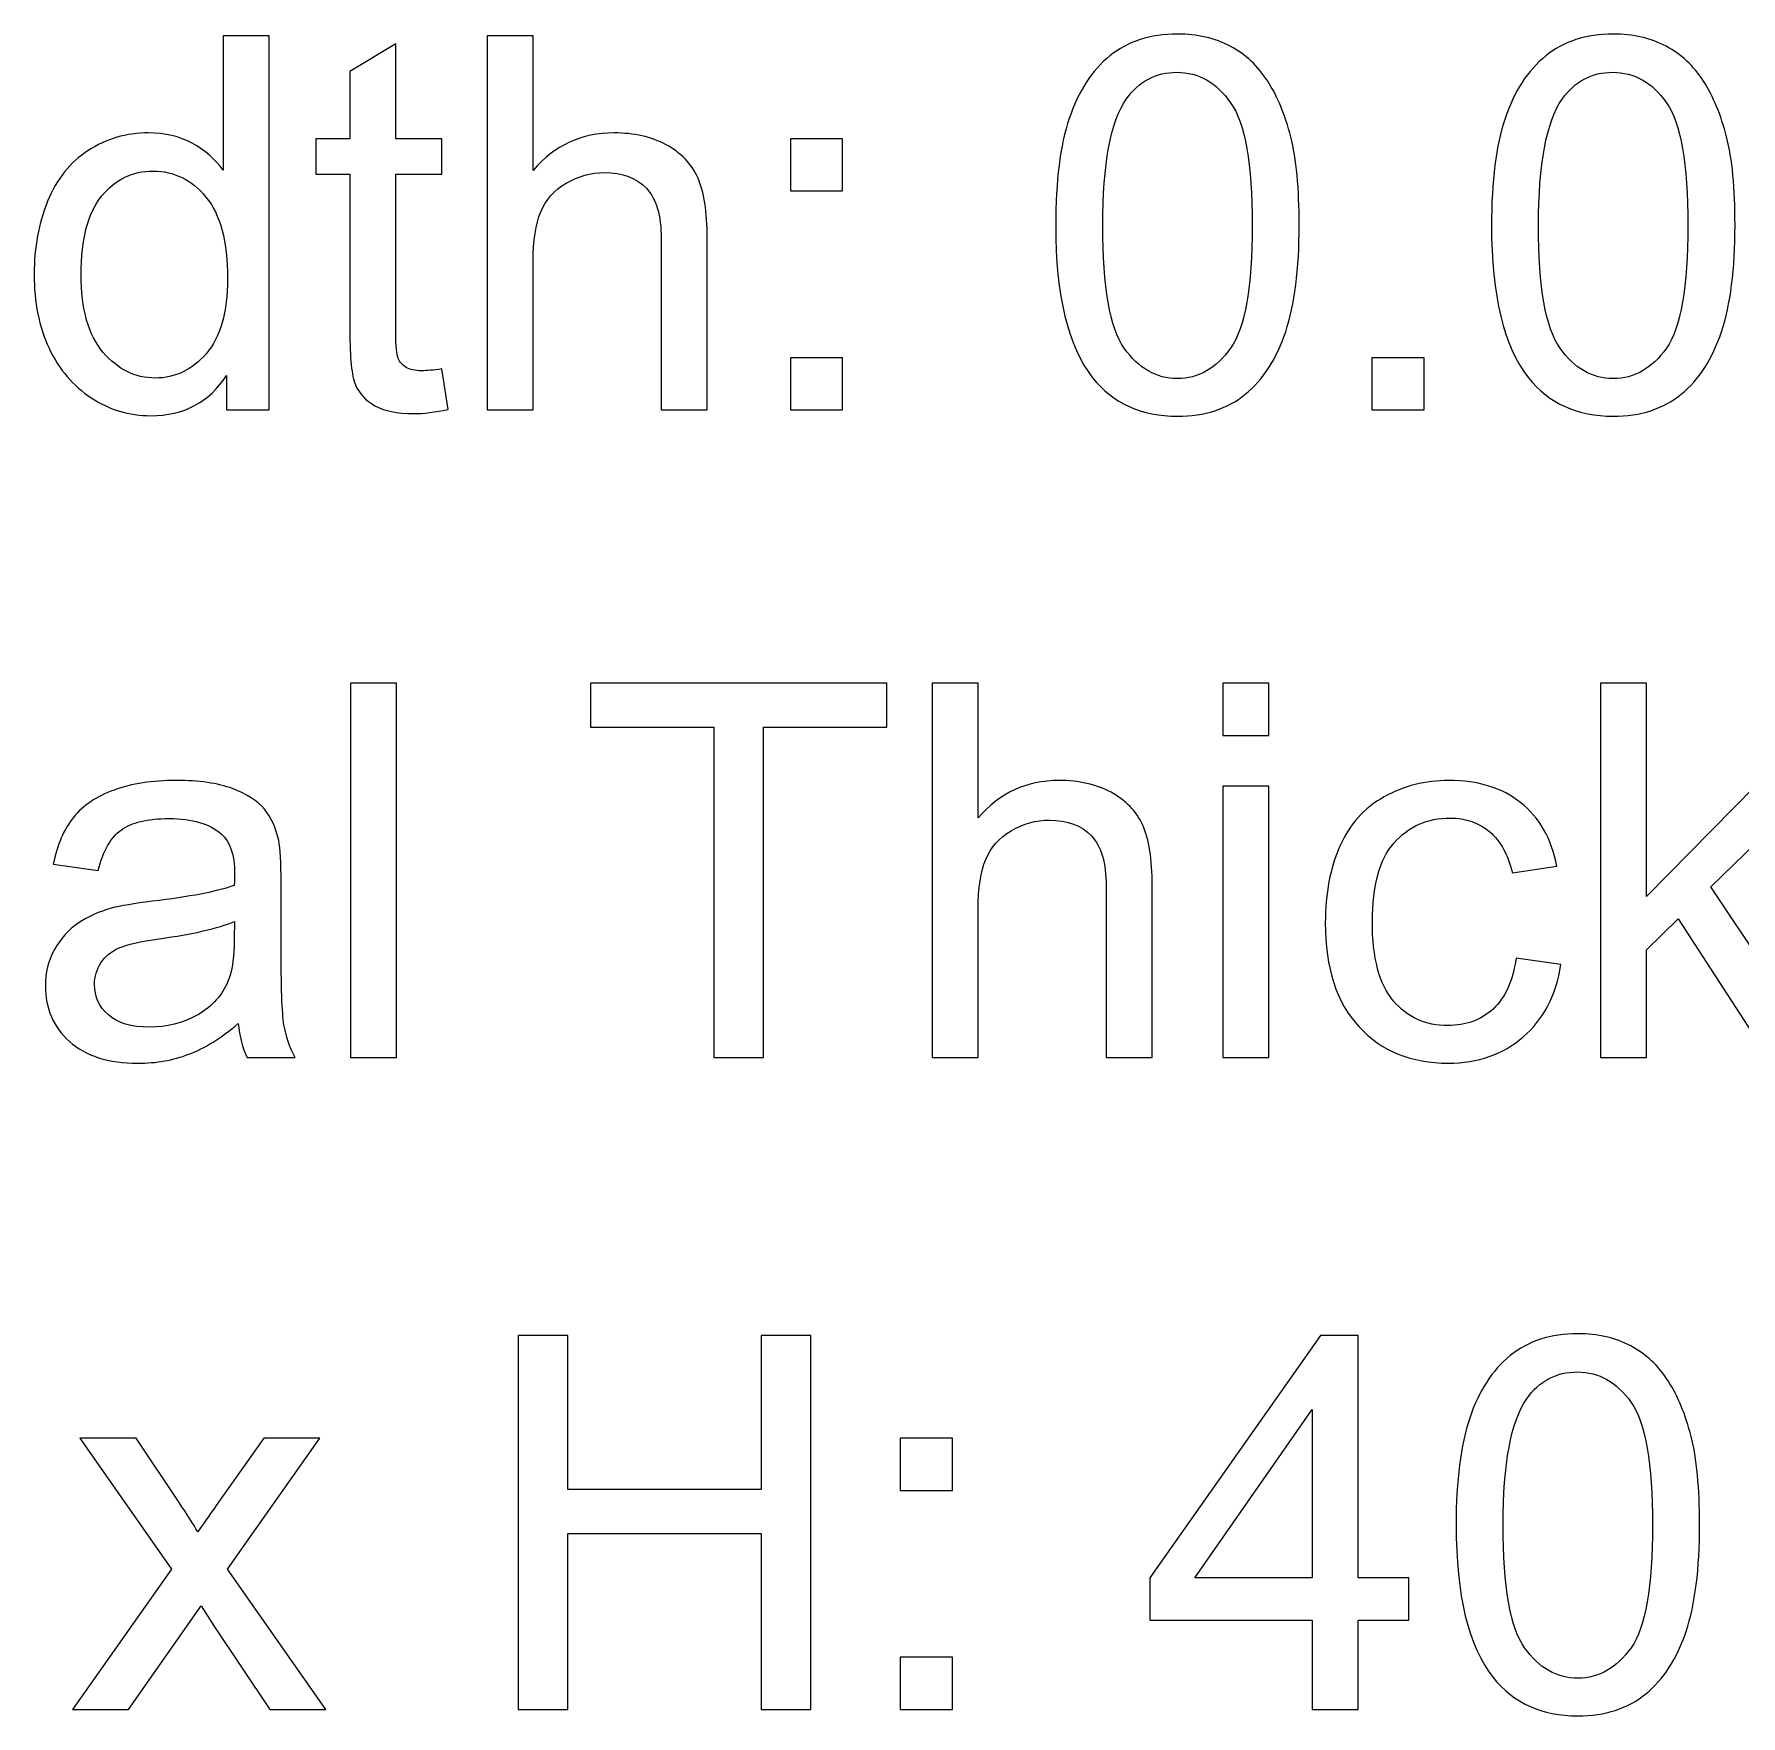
# Model space of a CAD drawing. Header units: millimetres. Extents: x -284 to 247, y -404 to 405.
# Drawn here: x -266.05 to -252.23, y -388.21 to -374.59 of the extents above; entities that cross this region are included whole.
import ezdxf

# ---------------------------------------------------------------- set-up
doc = ezdxf.new("R2010")
doc.units = ezdxf.units.MM
doc.header["$MEASUREMENT"] = 0
doc.layers.add('Layer 1', color=7, linetype='Continuous')

msp = doc.modelspace()

# ---------------------------------------------------------------- linework, layer by layer
at = {"layer": 'Layer 1'}
for points, knots in [([(-264.4934, -377.6338), (-264.4934, -377.6338), (-264.4934, -377.3551), (-264.4934, -377.3551), (-264.4934, -377.3551), (-264.6324, -377.5717), (-264.837, -377.6804), (-265.1073, -377.6804), (-265.1073, -377.6804), (-265.2823, -377.6804), (-265.4431, -377.6324), (-265.5892, -377.5357), (-265.5892, -377.5357), (-265.7359, -377.4398), (-265.8495, -377.305), (-265.9307, -377.1329), (-265.9307, -377.1329), (-266.0111, -376.96), (-266.0513, -376.7617), (-266.0513, -376.5374), (-266.0513, -376.5374), (-266.0513, -376.3187), (-266.0146, -376.1204), (-265.9419, -375.9419), (-265.9419, -375.9419), (-265.8686, -375.7641), (-265.7592, -375.6272), (-265.6132, -375.5327), (-265.6132, -375.5327), (-265.4678, -375.4374), (-265.3041, -375.3902), (-265.1242, -375.3902), (-265.1242, -375.3902), (-264.9916, -375.3902), (-264.8737, -375.4184), (-264.7707, -375.4741), (-264.7707, -375.4741), (-264.6677, -375.5298), (-264.5838, -375.6032), (-264.5188, -375.6928), (-264.5188, -375.6928), (-264.5188, -375.6928), (-264.5188, -374.6028), (-264.5188, -374.6028), (-264.5188, -374.6028), (-264.5188, -374.6028), (-264.1463, -374.6028), (-264.1463, -374.6028), (-264.1463, -374.6028), (-264.1463, -374.6028), (-264.1463, -377.6338), (-264.1463, -377.6338), (-264.1463, -377.6338), (-264.1463, -377.6338), (-264.4934, -377.6338), (-264.4934, -377.6338)], [0, 0, 0, 0, 0.0666667, 0.0666667, 0.0666667, 0.0666667, 0.1333333, 0.1333333, 0.1333333, 0.1333333, 0.2, 0.2, 0.2, 0.2, 0.2666667, 0.2666667, 0.2666667, 0.2666667, 0.3333333, 0.3333333, 0.3333333, 0.3333333, 0.4, 0.4, 0.4, 0.4, 0.4666667, 0.4666667, 0.4666667, 0.4666667, 0.5333333, 0.5333333, 0.5333333, 0.5333333, 0.6, 0.6, 0.6, 0.6, 0.6666667, 0.6666667, 0.6666667, 0.6666667, 0.7333333, 0.7333333, 0.7333333, 0.7333333, 0.8, 0.8, 0.8, 0.8, 0.8666667, 0.8666667, 0.8666667, 0.8666667, 1, 1, 1, 1]), ([(-262.7486, -377.3015), (-262.7486, -377.3015), (-262.6978, -377.6303), (-262.6978, -377.6303), (-262.6978, -377.6303), (-262.8023, -377.6521), (-262.8961, -377.6634), (-262.9779, -377.6634), (-262.9779, -377.6634), (-263.1127, -377.6634), (-263.2171, -377.6423), (-263.2919, -377.5992), (-263.2919, -377.5992), (-263.366, -377.5562), (-263.4182, -377.5005), (-263.4485, -377.4306), (-263.4485, -377.4306), (-263.4789, -377.3608), (-263.4937, -377.214), (-263.4937, -376.9903), (-263.4937, -376.9903), (-263.4937, -376.9903), (-263.4937, -375.7246), (-263.4937, -375.7246), (-263.4937, -375.7246), (-263.4937, -375.7246), (-263.7689, -375.7246), (-263.7689, -375.7246), (-263.7689, -375.7246), (-263.7689, -375.7246), (-263.7689, -375.4367), (-263.7689, -375.4367), (-263.7689, -375.4367), (-263.7689, -375.4367), (-263.4937, -375.4367), (-263.4937, -375.4367), (-263.4937, -375.4367), (-263.4937, -375.4367), (-263.4937, -374.8934), (-263.4937, -374.8934), (-263.4937, -374.8934), (-263.4937, -374.8934), (-263.1212, -374.6698), (-263.1212, -374.6698), (-263.1212, -374.6698), (-263.1212, -374.6698), (-263.1212, -375.4367), (-263.1212, -375.4367), (-263.1212, -375.4367), (-263.1212, -375.4367), (-262.7486, -375.4367), (-262.7486, -375.4367), (-262.7486, -375.4367), (-262.7486, -375.4367), (-262.7486, -375.7246), (-262.7486, -375.7246), (-262.7486, -375.7246), (-262.7486, -375.7246), (-263.1212, -375.7246), (-263.1212, -375.7246), (-263.1212, -375.7246), (-263.1212, -375.7246), (-263.1212, -377.0115), (-263.1212, -377.0115), (-263.1212, -377.0115), (-263.1212, -377.118), (-263.1148, -377.1865), (-263.1014, -377.2168), (-263.1014, -377.2168), (-263.0887, -377.2472), (-263.0676, -377.2711), (-263.0379, -377.2895), (-263.0379, -377.2895), (-263.0083, -377.3071), (-262.966, -377.3163), (-262.9109, -377.3163), (-262.9109, -377.3163), (-262.87, -377.3163), (-262.8157, -377.3114), (-262.7486, -377.3015)], [0, 0, 0, 0, 0.047619, 0.047619, 0.047619, 0.047619, 0.0952381, 0.0952381, 0.0952381, 0.0952381, 0.1428571, 0.1428571, 0.1428571, 0.1428571, 0.1904762, 0.1904762, 0.1904762, 0.1904762, 0.2380952, 0.2380952, 0.2380952, 0.2380952, 0.2857143, 0.2857143, 0.2857143, 0.2857143, 0.3333333, 0.3333333, 0.3333333, 0.3333333, 0.3809524, 0.3809524, 0.3809524, 0.3809524, 0.4285714, 0.4285714, 0.4285714, 0.4285714, 0.4761905, 0.4761905, 0.4761905, 0.4761905, 0.5238095, 0.5238095, 0.5238095, 0.5238095, 0.5714286, 0.5714286, 0.5714286, 0.5714286, 0.6190476, 0.6190476, 0.6190476, 0.6190476, 0.6666667, 0.6666667, 0.6666667, 0.6666667, 0.7142857, 0.7142857, 0.7142857, 0.7142857, 0.7619048, 0.7619048, 0.7619048, 0.7619048, 0.8095238, 0.8095238, 0.8095238, 0.8095238, 0.8571429, 0.8571429, 0.8571429, 0.8571429, 0.9047619, 0.9047619, 0.9047619, 0.9047619, 1, 1, 1, 1]), ([(-262.381, -377.6338), (-262.381, -377.6338), (-262.381, -374.6028), (-262.381, -374.6028), (-262.381, -374.6028), (-262.381, -374.6028), (-262.0085, -374.6028), (-262.0085, -374.6028), (-262.0085, -374.6028), (-262.0085, -374.6028), (-262.0085, -375.6935), (-262.0085, -375.6935), (-262.0085, -375.6935), (-261.8356, -375.491), (-261.6176, -375.3902), (-261.3537, -375.3902), (-261.3537, -375.3902), (-261.1922, -375.3902), (-261.0517, -375.4219), (-260.9318, -375.4861), (-260.9318, -375.4861), (-260.8126, -375.5503), (-260.7272, -375.6385), (-260.6757, -375.7514), (-260.6757, -375.7514), (-260.6242, -375.8643), (-260.5988, -376.0287), (-260.5988, -376.2432), (-260.5988, -376.2432), (-260.5988, -376.2432), (-260.5988, -377.6338), (-260.5988, -377.6338), (-260.5988, -377.6338), (-260.5988, -377.6338), (-260.9713, -377.6338), (-260.9713, -377.6338), (-260.9713, -377.6338), (-260.9713, -377.6338), (-260.9713, -376.2446), (-260.9713, -376.2446), (-260.9713, -376.2446), (-260.9713, -376.059), (-261.0115, -375.9235), (-261.0913, -375.8389), (-261.0913, -375.8389), (-261.1717, -375.7542), (-261.2846, -375.7119), (-261.4313, -375.7119), (-261.4313, -375.7119), (-261.5407, -375.7119), (-261.6437, -375.7401), (-261.7404, -375.7973), (-261.7404, -375.7973), (-261.837, -375.8544), (-261.9055, -375.932), (-261.9471, -376.0301), (-261.9471, -376.0301), (-261.988, -376.1275), (-262.0085, -376.2622), (-262.0085, -376.4344), (-262.0085, -376.4344), (-262.0085, -376.4344), (-262.0085, -377.6338), (-262.0085, -377.6338), (-262.0085, -377.6338), (-262.0085, -377.6338), (-262.381, -377.6338), (-262.381, -377.6338)], [0, 0, 0, 0, 0.0555556, 0.0555556, 0.0555556, 0.0555556, 0.1111111, 0.1111111, 0.1111111, 0.1111111, 0.1666667, 0.1666667, 0.1666667, 0.1666667, 0.2222222, 0.2222222, 0.2222222, 0.2222222, 0.2777778, 0.2777778, 0.2777778, 0.2777778, 0.3333333, 0.3333333, 0.3333333, 0.3333333, 0.3888889, 0.3888889, 0.3888889, 0.3888889, 0.4444444, 0.4444444, 0.4444444, 0.4444444, 0.5, 0.5, 0.5, 0.5, 0.5555556, 0.5555556, 0.5555556, 0.5555556, 0.6111111, 0.6111111, 0.6111111, 0.6111111, 0.6666667, 0.6666667, 0.6666667, 0.6666667, 0.7222222, 0.7222222, 0.7222222, 0.7222222, 0.7777778, 0.7777778, 0.7777778, 0.7777778, 0.8333333, 0.8333333, 0.8333333, 0.8333333, 0.8888889, 0.8888889, 0.8888889, 0.8888889, 1, 1, 1, 1]), ([(-257.7758, -376.138), (-257.7758, -375.7803), (-257.7391, -375.491), (-257.6657, -375.2723), (-257.6657, -375.2723), (-257.5917, -375.0529), (-257.4823, -374.8843), (-257.3369, -374.7664), (-257.3369, -374.7664), (-257.1923, -374.6486), (-257.0096, -374.5901), (-256.7894, -374.5901), (-256.7894, -374.5901), (-256.6272, -374.5901), (-256.4846, -374.6225), (-256.3612, -374.6881), (-256.3612, -374.6881), (-256.2384, -374.7537), (-256.1368, -374.8483), (-256.0578, -374.9718), (-256.0578, -374.9718), (-255.9788, -375.0945), (-255.9167, -375.2448), (-255.8715, -375.4219), (-255.8715, -375.4219), (-255.8257, -375.599), (-255.8031, -375.8382), (-255.8031, -376.138), (-255.8031, -376.138), (-255.8031, -376.4936), (-255.8398, -376.7815), (-255.9124, -377.0002), (-255.9124, -377.0002), (-255.9851, -377.2196), (-256.0945, -377.3883), (-256.2398, -377.5068), (-256.2398, -377.5068), (-256.3845, -377.6253), (-256.5679, -377.6846), (-256.7894, -377.6846), (-256.7894, -377.6846), (-257.0808, -377.6846), (-257.3101, -377.5809), (-257.4766, -377.3727), (-257.4766, -377.3727), (-257.6763, -377.1187), (-257.7758, -376.7074), (-257.7758, -376.138)], [0, 0, 0, 0, 0.0769231, 0.0769231, 0.0769231, 0.0769231, 0.1538462, 0.1538462, 0.1538462, 0.1538462, 0.2307692, 0.2307692, 0.2307692, 0.2307692, 0.3076923, 0.3076923, 0.3076923, 0.3076923, 0.3846154, 0.3846154, 0.3846154, 0.3846154, 0.4615385, 0.4615385, 0.4615385, 0.4615385, 0.5384615, 0.5384615, 0.5384615, 0.5384615, 0.6153846, 0.6153846, 0.6153846, 0.6153846, 0.6923077, 0.6923077, 0.6923077, 0.6923077, 0.7692308, 0.7692308, 0.7692308, 0.7692308, 0.8461538, 0.8461538, 0.8461538, 0.8461538, 1, 1, 1, 1]), ([(-254.2452, -376.138), (-254.2452, -375.7803), (-254.2085, -375.491), (-254.1351, -375.2723), (-254.1351, -375.2723), (-254.0611, -375.0529), (-253.9517, -374.8843), (-253.8063, -374.7664), (-253.8063, -374.7664), (-253.6617, -374.6486), (-253.479, -374.5901), (-253.2588, -374.5901), (-253.2588, -374.5901), (-253.0966, -374.5901), (-252.954, -374.6225), (-252.8306, -374.6881), (-252.8306, -374.6881), (-252.7078, -374.7537), (-252.6062, -374.8483), (-252.5272, -374.9718), (-252.5272, -374.9718), (-252.4482, -375.0945), (-252.3861, -375.2448), (-252.3409, -375.4219), (-252.3409, -375.4219), (-252.2951, -375.599), (-252.2725, -375.8382), (-252.2725, -376.138), (-252.2725, -376.138), (-252.2725, -376.4936), (-252.3092, -376.7815), (-252.3818, -377.0002), (-252.3818, -377.0002), (-252.4545, -377.2196), (-252.5639, -377.3883), (-252.7092, -377.5068), (-252.7092, -377.5068), (-252.8539, -377.6253), (-253.0373, -377.6846), (-253.2588, -377.6846), (-253.2588, -377.6846), (-253.5502, -377.6846), (-253.7795, -377.5809), (-253.946, -377.3727), (-253.946, -377.3727), (-254.1457, -377.1187), (-254.2452, -376.7074), (-254.2452, -376.138)], [0, 0, 0, 0, 0.0769231, 0.0769231, 0.0769231, 0.0769231, 0.1538462, 0.1538462, 0.1538462, 0.1538462, 0.2307692, 0.2307692, 0.2307692, 0.2307692, 0.3076923, 0.3076923, 0.3076923, 0.3076923, 0.3846154, 0.3846154, 0.3846154, 0.3846154, 0.4615385, 0.4615385, 0.4615385, 0.4615385, 0.5384615, 0.5384615, 0.5384615, 0.5384615, 0.6153846, 0.6153846, 0.6153846, 0.6153846, 0.6923077, 0.6923077, 0.6923077, 0.6923077, 0.7692308, 0.7692308, 0.7692308, 0.7692308, 0.8461538, 0.8461538, 0.8461538, 0.8461538, 1, 1, 1, 1]), ([(-257.3948, -376.1394), (-257.3948, -376.6383), (-257.3369, -376.9699), (-257.2205, -377.1336), (-257.2205, -377.1336), (-257.1041, -377.298), (-256.9602, -377.3798), (-256.7894, -377.3798), (-256.7894, -377.3798), (-256.6187, -377.3798), (-256.4748, -377.2973), (-256.3584, -377.1329), (-256.3584, -377.1329), (-256.2419, -376.9678), (-256.1841, -376.6369), (-256.1841, -376.1394), (-256.1841, -376.1394), (-256.1841, -375.6406), (-256.2419, -375.309), (-256.3584, -375.1453), (-256.3584, -375.1453), (-256.4741, -374.9809), (-256.6194, -374.8991), (-256.7937, -374.8991), (-256.7937, -374.8991), (-256.9644, -374.8991), (-257.1013, -374.9718), (-257.2036, -375.1164), (-257.2036, -375.1164), (-257.3313, -375.3005), (-257.3948, -375.642), (-257.3948, -376.1394)], [0, 0, 0, 0, 0.1111111, 0.1111111, 0.1111111, 0.1111111, 0.2222222, 0.2222222, 0.2222222, 0.2222222, 0.3333333, 0.3333333, 0.3333333, 0.3333333, 0.4444444, 0.4444444, 0.4444444, 0.4444444, 0.5555556, 0.5555556, 0.5555556, 0.5555556, 0.6666667, 0.6666667, 0.6666667, 0.6666667, 0.7777778, 0.7777778, 0.7777778, 0.7777778, 1, 1, 1, 1]), ([(-253.8642, -376.1394), (-253.8642, -376.6383), (-253.8063, -376.9699), (-253.6899, -377.1336), (-253.6899, -377.1336), (-253.5735, -377.298), (-253.4296, -377.3798), (-253.2588, -377.3798), (-253.2588, -377.3798), (-253.0881, -377.3798), (-252.9442, -377.2973), (-252.8278, -377.1329), (-252.8278, -377.1329), (-252.7113, -376.9678), (-252.6535, -376.6369), (-252.6535, -376.1394), (-252.6535, -376.1394), (-252.6535, -375.6406), (-252.7113, -375.309), (-252.8278, -375.1453), (-252.8278, -375.1453), (-252.9435, -374.9809), (-253.0888, -374.8991), (-253.2631, -374.8991), (-253.2631, -374.8991), (-253.4338, -374.8991), (-253.5707, -374.9718), (-253.673, -375.1164), (-253.673, -375.1164), (-253.8007, -375.3005), (-253.8642, -375.642), (-253.8642, -376.1394)], [0, 0, 0, 0, 0.1111111, 0.1111111, 0.1111111, 0.1111111, 0.2222222, 0.2222222, 0.2222222, 0.2222222, 0.3333333, 0.3333333, 0.3333333, 0.3333333, 0.4444444, 0.4444444, 0.4444444, 0.4444444, 0.5555556, 0.5555556, 0.5555556, 0.5555556, 0.6666667, 0.6666667, 0.6666667, 0.6666667, 0.7777778, 0.7777778, 0.7777778, 0.7777778, 1, 1, 1, 1]), ([(-259.925, -375.86), (-259.925, -375.86), (-259.925, -375.4367), (-259.925, -375.4367), (-259.925, -375.4367), (-259.925, -375.4367), (-259.5017, -375.4367), (-259.5017, -375.4367), (-259.5017, -375.4367), (-259.5017, -375.4367), (-259.5017, -375.86), (-259.5017, -375.86), (-259.5017, -375.86), (-259.5017, -375.86), (-259.925, -375.86), (-259.925, -375.86)], [0, 0, 0, 0, 0.2, 0.2, 0.2, 0.2, 0.4, 0.4, 0.4, 0.4, 0.6, 0.6, 0.6, 0.6, 1, 1, 1, 1]), ([(-265.6703, -376.5381), (-265.6703, -376.8189), (-265.611, -377.0284), (-265.4918, -377.1674), (-265.4918, -377.1674), (-265.3733, -377.3064), (-265.2329, -377.3756), (-265.0713, -377.3756), (-265.0713, -377.3756), (-264.9083, -377.3756), (-264.77, -377.3092), (-264.6557, -377.1766), (-264.6557, -377.1766), (-264.5421, -377.044), (-264.485, -376.8415), (-264.485, -376.5691), (-264.485, -376.5691), (-264.485, -376.27), (-264.5428, -376.0498), (-264.6593, -375.9094), (-264.6593, -375.9094), (-264.775, -375.769), (-264.9182, -375.6992), (-265.0882, -375.6992), (-265.0882, -375.6992), (-265.254, -375.6992), (-265.3923, -375.7662), (-265.5038, -375.901), (-265.5038, -375.901), (-265.6146, -376.0357), (-265.6703, -376.2481), (-265.6703, -376.5381)], [0, 0, 0, 0, 0.1111111, 0.1111111, 0.1111111, 0.1111111, 0.2222222, 0.2222222, 0.2222222, 0.2222222, 0.3333333, 0.3333333, 0.3333333, 0.3333333, 0.4444444, 0.4444444, 0.4444444, 0.4444444, 0.5555556, 0.5555556, 0.5555556, 0.5555556, 0.6666667, 0.6666667, 0.6666667, 0.6666667, 0.7777778, 0.7777778, 0.7777778, 0.7777778, 1, 1, 1, 1]), ([(-259.925, -377.6338), (-259.925, -377.6338), (-259.925, -377.2105), (-259.925, -377.2105), (-259.925, -377.2105), (-259.925, -377.2105), (-259.5017, -377.2105), (-259.5017, -377.2105), (-259.5017, -377.2105), (-259.5017, -377.2105), (-259.5017, -377.6338), (-259.5017, -377.6338), (-259.5017, -377.6338), (-259.5017, -377.6338), (-259.925, -377.6338), (-259.925, -377.6338)], [0, 0, 0, 0, 0.2, 0.2, 0.2, 0.2, 0.4, 0.4, 0.4, 0.4, 0.6, 0.6, 0.6, 0.6, 1, 1, 1, 1]), ([(-255.214, -377.6338), (-255.214, -377.6338), (-255.214, -377.2105), (-255.214, -377.2105), (-255.214, -377.2105), (-255.214, -377.2105), (-254.7906, -377.2105), (-254.7906, -377.2105), (-254.7906, -377.2105), (-254.7906, -377.2105), (-254.7906, -377.6338), (-254.7906, -377.6338), (-254.7906, -377.6338), (-254.7906, -377.6338), (-255.214, -377.6338), (-255.214, -377.6338)], [0, 0, 0, 0, 0.2, 0.2, 0.2, 0.2, 0.4, 0.4, 0.4, 0.4, 0.6, 0.6, 0.6, 0.6, 1, 1, 1, 1]), ([(-263.4873, -382.8782), (-263.4873, -382.8782), (-263.4873, -379.8472), (-263.4873, -379.8472), (-263.4873, -379.8472), (-263.4873, -379.8472), (-263.1147, -379.8472), (-263.1147, -379.8472), (-263.1147, -379.8472), (-263.1147, -379.8472), (-263.1147, -382.8782), (-263.1147, -382.8782), (-263.1147, -382.8782), (-263.1147, -382.8782), (-263.4873, -382.8782), (-263.4873, -382.8782)], [0, 0, 0, 0, 0.2, 0.2, 0.2, 0.2, 0.4, 0.4, 0.4, 0.4, 0.6, 0.6, 0.6, 0.6, 1, 1, 1, 1]), ([(-260.5451, -382.8782), (-260.5451, -382.8782), (-260.5451, -380.2028), (-260.5451, -380.2028), (-260.5451, -380.2028), (-260.5451, -380.2028), (-261.5441, -380.2028), (-261.5441, -380.2028), (-261.5441, -380.2028), (-261.5441, -380.2028), (-261.5441, -379.8472), (-261.5441, -379.8472), (-261.5441, -379.8472), (-261.5441, -379.8472), (-259.1439, -379.8472), (-259.1439, -379.8472), (-259.1439, -379.8472), (-259.1439, -379.8472), (-259.1439, -380.2028), (-259.1439, -380.2028), (-259.1439, -380.2028), (-259.1439, -380.2028), (-260.1429, -380.2028), (-260.1429, -380.2028), (-260.1429, -380.2028), (-260.1429, -380.2028), (-260.1429, -382.8782), (-260.1429, -382.8782), (-260.1429, -382.8782), (-260.1429, -382.8782), (-260.5451, -382.8782), (-260.5451, -382.8782)], [0, 0, 0, 0, 0.1111111, 0.1111111, 0.1111111, 0.1111111, 0.2222222, 0.2222222, 0.2222222, 0.2222222, 0.3333333, 0.3333333, 0.3333333, 0.3333333, 0.4444444, 0.4444444, 0.4444444, 0.4444444, 0.5555556, 0.5555556, 0.5555556, 0.5555556, 0.6666667, 0.6666667, 0.6666667, 0.6666667, 0.7777778, 0.7777778, 0.7777778, 0.7777778, 1, 1, 1, 1]), ([(-258.7763, -382.8782), (-258.7763, -382.8782), (-258.7763, -379.8472), (-258.7763, -379.8472), (-258.7763, -379.8472), (-258.7763, -379.8472), (-258.4038, -379.8472), (-258.4038, -379.8472), (-258.4038, -379.8472), (-258.4038, -379.8472), (-258.4038, -380.9379), (-258.4038, -380.9379), (-258.4038, -380.9379), (-258.2309, -380.7354), (-258.0129, -380.6346), (-257.749, -380.6346), (-257.749, -380.6346), (-257.5875, -380.6346), (-257.447, -380.6663), (-257.3271, -380.7305), (-257.3271, -380.7305), (-257.2079, -380.7947), (-257.1225, -380.8829), (-257.071, -380.9958), (-257.071, -380.9958), (-257.0195, -381.1087), (-256.9941, -381.2731), (-256.9941, -381.4876), (-256.9941, -381.4876), (-256.9941, -381.4876), (-256.9941, -382.8782), (-256.9941, -382.8782), (-256.9941, -382.8782), (-256.9941, -382.8782), (-257.3666, -382.8782), (-257.3666, -382.8782), (-257.3666, -382.8782), (-257.3666, -382.8782), (-257.3666, -381.489), (-257.3666, -381.489), (-257.3666, -381.489), (-257.3666, -381.3034), (-257.4068, -381.1679), (-257.4866, -381.0833), (-257.4866, -381.0833), (-257.567, -380.9986), (-257.6799, -380.9563), (-257.8266, -380.9563), (-257.8266, -380.9563), (-257.936, -380.9563), (-258.039, -380.9845), (-258.1357, -381.0417), (-258.1357, -381.0417), (-258.2323, -381.0988), (-258.3008, -381.1764), (-258.3424, -381.2745), (-258.3424, -381.2745), (-258.3833, -381.3719), (-258.4038, -381.5066), (-258.4038, -381.6788), (-258.4038, -381.6788), (-258.4038, -381.6788), (-258.4038, -382.8782), (-258.4038, -382.8782), (-258.4038, -382.8782), (-258.4038, -382.8782), (-258.7763, -382.8782), (-258.7763, -382.8782)], [0, 0, 0, 0, 0.0555556, 0.0555556, 0.0555556, 0.0555556, 0.1111111, 0.1111111, 0.1111111, 0.1111111, 0.1666667, 0.1666667, 0.1666667, 0.1666667, 0.2222222, 0.2222222, 0.2222222, 0.2222222, 0.2777778, 0.2777778, 0.2777778, 0.2777778, 0.3333333, 0.3333333, 0.3333333, 0.3333333, 0.3888889, 0.3888889, 0.3888889, 0.3888889, 0.4444444, 0.4444444, 0.4444444, 0.4444444, 0.5, 0.5, 0.5, 0.5, 0.5555556, 0.5555556, 0.5555556, 0.5555556, 0.6111111, 0.6111111, 0.6111111, 0.6111111, 0.6666667, 0.6666667, 0.6666667, 0.6666667, 0.7222222, 0.7222222, 0.7222222, 0.7222222, 0.7777778, 0.7777778, 0.7777778, 0.7777778, 0.8333333, 0.8333333, 0.8333333, 0.8333333, 0.8888889, 0.8888889, 0.8888889, 0.8888889, 1, 1, 1, 1]), ([(-256.4219, -380.2705), (-256.4219, -380.2705), (-256.4219, -379.8472), (-256.4219, -379.8472), (-256.4219, -379.8472), (-256.4219, -379.8472), (-256.0494, -379.8472), (-256.0494, -379.8472), (-256.0494, -379.8472), (-256.0494, -379.8472), (-256.0494, -380.2705), (-256.0494, -380.2705), (-256.0494, -380.2705), (-256.0494, -380.2705), (-256.4219, -380.2705), (-256.4219, -380.2705)], [0, 0, 0, 0, 0.2, 0.2, 0.2, 0.2, 0.4, 0.4, 0.4, 0.4, 0.6, 0.6, 0.6, 0.6, 1, 1, 1, 1]), ([(-253.3633, -382.8782), (-253.3633, -382.8782), (-253.3633, -379.8472), (-253.3633, -379.8472), (-253.3633, -379.8472), (-253.3633, -379.8472), (-252.9908, -379.8472), (-252.9908, -379.8472), (-252.9908, -379.8472), (-252.9908, -379.8472), (-252.9908, -381.5736), (-252.9908, -381.5736), (-252.9908, -381.5736), (-252.9908, -381.5736), (-252.1102, -380.6811), (-252.1102, -380.6811), (-252.1102, -380.6811), (-252.1102, -380.6811), (-251.629, -380.6811), (-251.629, -380.6811), (-251.629, -380.6811), (-251.629, -380.6811), (-252.4672, -381.4974), (-252.4672, -381.4974), (-252.4672, -381.4974), (-252.4672, -381.4974), (-251.5444, -382.8782), (-251.5444, -382.8782), (-251.5444, -382.8782), (-251.5444, -382.8782), (-252.003, -382.8782), (-252.003, -382.8782), (-252.003, -382.8782), (-252.003, -382.8782), (-252.7325, -381.7557), (-252.7325, -381.7557), (-252.7325, -381.7557), (-252.7325, -381.7557), (-252.9908, -382.0068), (-252.9908, -382.0068), (-252.9908, -382.0068), (-252.9908, -382.0068), (-252.9908, -382.8782), (-252.9908, -382.8782), (-252.9908, -382.8782), (-252.9908, -382.8782), (-253.3633, -382.8782), (-253.3633, -382.8782)], [0, 0, 0, 0, 0.0769231, 0.0769231, 0.0769231, 0.0769231, 0.1538462, 0.1538462, 0.1538462, 0.1538462, 0.2307692, 0.2307692, 0.2307692, 0.2307692, 0.3076923, 0.3076923, 0.3076923, 0.3076923, 0.3846154, 0.3846154, 0.3846154, 0.3846154, 0.4615385, 0.4615385, 0.4615385, 0.4615385, 0.5384615, 0.5384615, 0.5384615, 0.5384615, 0.6153846, 0.6153846, 0.6153846, 0.6153846, 0.6923077, 0.6923077, 0.6923077, 0.6923077, 0.7692308, 0.7692308, 0.7692308, 0.7692308, 0.8461538, 0.8461538, 0.8461538, 0.8461538, 1, 1, 1, 1]), ([(-264.3981, -382.603), (-264.5364, -382.7209), (-264.6698, -382.8034), (-264.7975, -382.8521), (-264.7975, -382.8521), (-264.9252, -382.9008), (-265.062, -382.9248), (-265.2088, -382.9248), (-265.2088, -382.9248), (-265.4501, -382.9248), (-265.6356, -382.8662), (-265.7655, -382.7484), (-265.7655, -382.7484), (-265.8953, -382.6313), (-265.9602, -382.481), (-265.9602, -382.2982), (-265.9602, -382.2982), (-265.9602, -382.191), (-265.9355, -382.0929), (-265.8868, -382.004), (-265.8868, -382.004), (-265.8374, -381.9151), (-265.7732, -381.8446), (-265.6942, -381.7909), (-265.6942, -381.7909), (-265.6145, -381.7373), (-265.5256, -381.6964), (-265.4261, -381.6689), (-265.4261, -381.6689), (-265.3527, -381.6498), (-265.242, -381.6315), (-265.0945, -381.6131), (-265.0945, -381.6131), (-264.7939, -381.5779), (-264.5717, -381.5348), (-264.4299, -381.4854), (-264.4299, -381.4854), (-264.4285, -381.4346), (-264.4277, -381.4022), (-264.4277, -381.3888), (-264.4277, -381.3888), (-264.4277, -381.2378), (-264.463, -381.1313), (-264.5336, -381.0692), (-264.5336, -381.0692), (-264.6288, -380.9852), (-264.7706, -380.9436), (-264.9583, -380.9436), (-264.9583, -380.9436), (-265.134, -380.9436), (-265.2638, -380.9746), (-265.3471, -381.036), (-265.3471, -381.036), (-265.431, -381.0974), (-265.4924, -381.206), (-265.5326, -381.3627), (-265.5326, -381.3627), (-265.5326, -381.3627), (-265.8967, -381.3119), (-265.8967, -381.3119), (-265.8967, -381.3119), (-265.8635, -381.156), (-265.8092, -381.0297), (-265.733, -380.9337), (-265.733, -380.9337), (-265.6568, -380.8377), (-265.5467, -380.7644), (-265.4028, -380.7122), (-265.4028, -380.7122), (-265.2596, -380.6607), (-265.0924, -380.6346), (-264.9033, -380.6346), (-264.9033, -380.6346), (-264.7156, -380.6346), (-264.5625, -380.6564), (-264.4447, -380.7009), (-264.4447, -380.7009), (-264.3276, -380.7453), (-264.2408, -380.8004), (-264.1857, -380.8674), (-264.1857, -380.8674), (-264.1307, -380.9344), (-264.0919, -381.0191), (-264.0693, -381.1214), (-264.0693, -381.1214), (-264.0573, -381.1849), (-264.051, -381.2992), (-264.051, -381.4636), (-264.051, -381.4636), (-264.051, -381.4636), (-264.051, -381.9575), (-264.051, -381.9575), (-264.051, -381.9575), (-264.051, -382.3025), (-264.0432, -382.5205), (-264.0277, -382.6129), (-264.0277, -382.6129), (-264.0129, -382.7053), (-263.9818, -382.7935), (-263.9367, -382.8782), (-263.9367, -382.8782), (-263.9367, -382.8782), (-264.3261, -382.8782), (-264.3261, -382.8782), (-264.3261, -382.8782), (-264.3635, -382.7999), (-264.3875, -382.7082), (-264.3981, -382.603)], [0, 0, 0, 0, 0.0357143, 0.0357143, 0.0357143, 0.0357143, 0.0714286, 0.0714286, 0.0714286, 0.0714286, 0.1071429, 0.1071429, 0.1071429, 0.1071429, 0.1428571, 0.1428571, 0.1428571, 0.1428571, 0.1785714, 0.1785714, 0.1785714, 0.1785714, 0.2142857, 0.2142857, 0.2142857, 0.2142857, 0.25, 0.25, 0.25, 0.25, 0.2857143, 0.2857143, 0.2857143, 0.2857143, 0.3214286, 0.3214286, 0.3214286, 0.3214286, 0.3571429, 0.3571429, 0.3571429, 0.3571429, 0.3928571, 0.3928571, 0.3928571, 0.3928571, 0.4285714, 0.4285714, 0.4285714, 0.4285714, 0.4642857, 0.4642857, 0.4642857, 0.4642857, 0.5, 0.5, 0.5, 0.5, 0.5357143, 0.5357143, 0.5357143, 0.5357143, 0.5714286, 0.5714286, 0.5714286, 0.5714286, 0.6071429, 0.6071429, 0.6071429, 0.6071429, 0.6428571, 0.6428571, 0.6428571, 0.6428571, 0.6785714, 0.6785714, 0.6785714, 0.6785714, 0.7142857, 0.7142857, 0.7142857, 0.7142857, 0.75, 0.75, 0.75, 0.75, 0.7857143, 0.7857143, 0.7857143, 0.7857143, 0.8214286, 0.8214286, 0.8214286, 0.8214286, 0.8571429, 0.8571429, 0.8571429, 0.8571429, 0.8928571, 0.8928571, 0.8928571, 0.8928571, 0.9285714, 0.9285714, 0.9285714, 0.9285714, 1, 1, 1, 1]), ([(-254.0463, -382.0739), (-254.0463, -382.0739), (-253.6822, -382.1247), (-253.6822, -382.1247), (-253.6822, -382.1247), (-253.7225, -382.3751), (-253.8241, -382.5706), (-253.9885, -382.7124), (-253.9885, -382.7124), (-254.1529, -382.8542), (-254.3553, -382.9248), (-254.5945, -382.9248), (-254.5945, -382.9248), (-254.8944, -382.9248), (-255.1357, -382.8267), (-255.3177, -382.6306), (-255.3177, -382.6306), (-255.5005, -382.4344), (-255.5915, -382.1536), (-255.5915, -381.7881), (-255.5915, -381.7881), (-255.5915, -381.5511), (-255.552, -381.3443), (-255.4736, -381.1665), (-255.4736, -381.1665), (-255.3953, -380.9894), (-255.2761, -380.8561), (-255.1152, -380.7679), (-255.1152, -380.7679), (-254.9551, -380.679), (-254.7808, -380.6346), (-254.5917, -380.6346), (-254.5917, -380.6346), (-254.3539, -380.6346), (-254.1585, -380.6945), (-254.0075, -380.8152), (-254.0075, -380.8152), (-253.8558, -380.9358), (-253.7584, -381.1073), (-253.7161, -381.3288), (-253.7161, -381.3288), (-253.7161, -381.3288), (-254.0759, -381.3838), (-254.0759, -381.3838), (-254.0759, -381.3838), (-254.1105, -381.2364), (-254.1712, -381.1256), (-254.2594, -381.0508), (-254.2594, -381.0508), (-254.3469, -380.9767), (-254.4527, -380.9393), (-254.5769, -380.9393), (-254.5769, -380.9393), (-254.7646, -380.9393), (-254.917, -381.0064), (-255.0348, -381.1404), (-255.0348, -381.1404), (-255.1519, -381.2752), (-255.2105, -381.4869), (-255.2105, -381.7775), (-255.2105, -381.7775), (-255.2105, -382.0725), (-255.154, -382.2862), (-255.0411, -382.4196), (-255.0411, -382.4196), (-254.9275, -382.5529), (-254.7801, -382.62), (-254.5988, -382.62), (-254.5988, -382.62), (-254.452, -382.62), (-254.3299, -382.5755), (-254.2326, -382.4859), (-254.2326, -382.4859), (-254.1345, -382.397), (-254.0724, -382.2594), (-254.0463, -382.0739)], [0, 0, 0, 0, 0.05, 0.05, 0.05, 0.05, 0.1, 0.1, 0.1, 0.1, 0.15, 0.15, 0.15, 0.15, 0.2, 0.2, 0.2, 0.2, 0.25, 0.25, 0.25, 0.25, 0.3, 0.3, 0.3, 0.3, 0.35, 0.35, 0.35, 0.35, 0.4, 0.4, 0.4, 0.4, 0.45, 0.45, 0.45, 0.45, 0.5, 0.5, 0.5, 0.5, 0.55, 0.55, 0.55, 0.55, 0.6, 0.6, 0.6, 0.6, 0.65, 0.65, 0.65, 0.65, 0.7, 0.7, 0.7, 0.7, 0.75, 0.75, 0.75, 0.75, 0.8, 0.8, 0.8, 0.8, 0.85, 0.85, 0.85, 0.85, 0.9, 0.9, 0.9, 0.9, 1, 1, 1, 1]), ([(-256.4219, -382.8782), (-256.4219, -382.8782), (-256.4219, -380.6811), (-256.4219, -380.6811), (-256.4219, -380.6811), (-256.4219, -380.6811), (-256.0494, -380.6811), (-256.0494, -380.6811), (-256.0494, -380.6811), (-256.0494, -380.6811), (-256.0494, -382.8782), (-256.0494, -382.8782), (-256.0494, -382.8782), (-256.0494, -382.8782), (-256.4219, -382.8782), (-256.4219, -382.8782)], [0, 0, 0, 0, 0.2, 0.2, 0.2, 0.2, 0.4, 0.4, 0.4, 0.4, 0.6, 0.6, 0.6, 0.6, 1, 1, 1, 1]), ([(-264.4277, -381.7775), (-264.5632, -381.8326), (-264.7664, -381.8791), (-265.0373, -381.9172), (-265.0373, -381.9172), (-265.1912, -381.9391), (-265.2998, -381.9638), (-265.3633, -381.9913), (-265.3633, -381.9913), (-265.4268, -382.0188), (-265.4755, -382.0591), (-265.5101, -382.1113), (-265.5101, -382.1113), (-265.5446, -382.1642), (-265.5623, -382.2227), (-265.5623, -382.2877), (-265.5623, -382.2877), (-265.5623, -382.3857), (-265.5249, -382.4683), (-265.4494, -382.5339), (-265.4494, -382.5339), (-265.3739, -382.5995), (-265.2638, -382.6327), (-265.1192, -382.6327), (-265.1192, -382.6327), (-264.976, -382.6327), (-264.8483, -382.6016), (-264.7361, -382.5388), (-264.7361, -382.5388), (-264.6246, -382.4767), (-264.542, -382.3914), (-264.4898, -382.2834), (-264.4898, -382.2834), (-264.4496, -382.1995), (-264.4299, -382.076), (-264.4299, -381.913), (-264.4299, -381.913), (-264.4299, -381.913), (-264.4277, -381.7775), (-264.4277, -381.7775)], [0, 0, 0, 0, 0.0909091, 0.0909091, 0.0909091, 0.0909091, 0.1818182, 0.1818182, 0.1818182, 0.1818182, 0.2727273, 0.2727273, 0.2727273, 0.2727273, 0.3636364, 0.3636364, 0.3636364, 0.3636364, 0.4545455, 0.4545455, 0.4545455, 0.4545455, 0.5454545, 0.5454545, 0.5454545, 0.5454545, 0.6363636, 0.6363636, 0.6363636, 0.6363636, 0.7272727, 0.7272727, 0.7272727, 0.7272727, 0.8181818, 0.8181818, 0.8181818, 0.8181818, 1, 1, 1, 1]), ([(-262.1308, -388.16), (-262.1308, -388.16), (-262.1308, -385.129), (-262.1308, -385.129), (-262.1308, -385.129), (-262.1308, -385.129), (-261.7286, -385.129), (-261.7286, -385.129), (-261.7286, -385.129), (-261.7286, -385.129), (-261.7286, -386.3778), (-261.7286, -386.3778), (-261.7286, -386.3778), (-261.7286, -386.3778), (-260.1623, -386.3778), (-260.1623, -386.3778), (-260.1623, -386.3778), (-260.1623, -386.3778), (-260.1623, -385.129), (-260.1623, -385.129), (-260.1623, -385.129), (-260.1623, -385.129), (-259.7602, -385.129), (-259.7602, -385.129), (-259.7602, -385.129), (-259.7602, -385.129), (-259.7602, -388.16), (-259.7602, -388.16), (-259.7602, -388.16), (-259.7602, -388.16), (-260.1623, -388.16), (-260.1623, -388.16), (-260.1623, -388.16), (-260.1623, -388.16), (-260.1623, -386.7334), (-260.1623, -386.7334), (-260.1623, -386.7334), (-260.1623, -386.7334), (-261.7286, -386.7334), (-261.7286, -386.7334), (-261.7286, -386.7334), (-261.7286, -386.7334), (-261.7286, -388.16), (-261.7286, -388.16), (-261.7286, -388.16), (-261.7286, -388.16), (-262.1308, -388.16), (-262.1308, -388.16)], [0, 0, 0, 0, 0.0769231, 0.0769231, 0.0769231, 0.0769231, 0.1538462, 0.1538462, 0.1538462, 0.1538462, 0.2307692, 0.2307692, 0.2307692, 0.2307692, 0.3076923, 0.3076923, 0.3076923, 0.3076923, 0.3846154, 0.3846154, 0.3846154, 0.3846154, 0.4615385, 0.4615385, 0.4615385, 0.4615385, 0.5384615, 0.5384615, 0.5384615, 0.5384615, 0.6153846, 0.6153846, 0.6153846, 0.6153846, 0.6923077, 0.6923077, 0.6923077, 0.6923077, 0.7692308, 0.7692308, 0.7692308, 0.7692308, 0.8461538, 0.8461538, 0.8461538, 0.8461538, 1, 1, 1, 1]), ([(-255.6968, -388.16), (-255.6968, -388.16), (-255.6968, -387.4361), (-255.6968, -387.4361), (-255.6968, -387.4361), (-255.6968, -387.4361), (-257.0134, -387.4361), (-257.0134, -387.4361), (-257.0134, -387.4361), (-257.0134, -387.4361), (-257.0134, -387.0932), (-257.0134, -387.0932), (-257.0134, -387.0932), (-257.0134, -387.0932), (-255.6291, -385.129), (-255.6291, -385.129), (-255.6291, -385.129), (-255.6291, -385.129), (-255.3243, -385.129), (-255.3243, -385.129), (-255.3243, -385.129), (-255.3243, -385.129), (-255.3243, -387.0932), (-255.3243, -387.0932), (-255.3243, -387.0932), (-255.3243, -387.0932), (-254.9137, -387.0932), (-254.9137, -387.0932), (-254.9137, -387.0932), (-254.9137, -387.0932), (-254.9137, -387.4361), (-254.9137, -387.4361), (-254.9137, -387.4361), (-254.9137, -387.4361), (-255.3243, -387.4361), (-255.3243, -387.4361), (-255.3243, -387.4361), (-255.3243, -387.4361), (-255.3243, -388.16), (-255.3243, -388.16), (-255.3243, -388.16), (-255.3243, -388.16), (-255.6968, -388.16), (-255.6968, -388.16)], [0, 0, 0, 0, 0.0833333, 0.0833333, 0.0833333, 0.0833333, 0.1666667, 0.1666667, 0.1666667, 0.1666667, 0.25, 0.25, 0.25, 0.25, 0.3333333, 0.3333333, 0.3333333, 0.3333333, 0.4166667, 0.4166667, 0.4166667, 0.4166667, 0.5, 0.5, 0.5, 0.5, 0.5833333, 0.5833333, 0.5833333, 0.5833333, 0.6666667, 0.6666667, 0.6666667, 0.6666667, 0.75, 0.75, 0.75, 0.75, 0.8333333, 0.8333333, 0.8333333, 0.8333333, 1, 1, 1, 1]), ([(-254.532, -386.6642), (-254.532, -386.3065), (-254.4953, -386.0172), (-254.4219, -385.7985), (-254.4219, -385.7985), (-254.3479, -385.5791), (-254.2385, -385.4105), (-254.0931, -385.2926), (-254.0931, -385.2926), (-253.9485, -385.1748), (-253.7658, -385.1163), (-253.5456, -385.1163), (-253.5456, -385.1163), (-253.3834, -385.1163), (-253.2408, -385.1487), (-253.1174, -385.2143), (-253.1174, -385.2143), (-252.9946, -385.2799), (-252.893, -385.3745), (-252.814, -385.498), (-252.814, -385.498), (-252.735, -385.6207), (-252.6729, -385.771), (-252.6277, -385.9481), (-252.6277, -385.9481), (-252.5819, -386.1252), (-252.5593, -386.3644), (-252.5593, -386.6642), (-252.5593, -386.6642), (-252.5593, -387.0198), (-252.596, -387.3077), (-252.6686, -387.5264), (-252.6686, -387.5264), (-252.7413, -387.7458), (-252.8507, -387.9145), (-252.996, -388.033), (-252.996, -388.033), (-253.1407, -388.1515), (-253.3241, -388.2108), (-253.5456, -388.2108), (-253.5456, -388.2108), (-253.837, -388.2108), (-254.0663, -388.1071), (-254.2328, -387.8989), (-254.2328, -387.8989), (-254.4325, -387.6449), (-254.532, -387.2336), (-254.532, -386.6642)], [0, 0, 0, 0, 0.0769231, 0.0769231, 0.0769231, 0.0769231, 0.1538462, 0.1538462, 0.1538462, 0.1538462, 0.2307692, 0.2307692, 0.2307692, 0.2307692, 0.3076923, 0.3076923, 0.3076923, 0.3076923, 0.3846154, 0.3846154, 0.3846154, 0.3846154, 0.4615385, 0.4615385, 0.4615385, 0.4615385, 0.5384615, 0.5384615, 0.5384615, 0.5384615, 0.6153846, 0.6153846, 0.6153846, 0.6153846, 0.6923077, 0.6923077, 0.6923077, 0.6923077, 0.7692308, 0.7692308, 0.7692308, 0.7692308, 0.8461538, 0.8461538, 0.8461538, 0.8461538, 1, 1, 1, 1]), ([(-254.151, -386.6656), (-254.151, -387.1645), (-254.0931, -387.4961), (-253.9767, -387.6598), (-253.9767, -387.6598), (-253.8603, -387.8242), (-253.7164, -387.906), (-253.5456, -387.906), (-253.5456, -387.906), (-253.3749, -387.906), (-253.231, -387.8235), (-253.1146, -387.6591), (-253.1146, -387.6591), (-252.9981, -387.494), (-252.9403, -387.1631), (-252.9403, -386.6656), (-252.9403, -386.6656), (-252.9403, -386.1668), (-252.9981, -385.8352), (-253.1146, -385.6715), (-253.1146, -385.6715), (-253.2303, -385.5071), (-253.3756, -385.4253), (-253.5499, -385.4253), (-253.5499, -385.4253), (-253.7206, -385.4253), (-253.8575, -385.498), (-253.9598, -385.6426), (-253.9598, -385.6426), (-254.0875, -385.8267), (-254.151, -386.1682), (-254.151, -386.6656)], [0, 0, 0, 0, 0.1111111, 0.1111111, 0.1111111, 0.1111111, 0.2222222, 0.2222222, 0.2222222, 0.2222222, 0.3333333, 0.3333333, 0.3333333, 0.3333333, 0.4444444, 0.4444444, 0.4444444, 0.4444444, 0.5555556, 0.5555556, 0.5555556, 0.5555556, 0.6666667, 0.6666667, 0.6666667, 0.6666667, 0.7777778, 0.7777778, 0.7777778, 0.7777778, 1, 1, 1, 1]), ([(-255.6968, -387.0932), (-255.6968, -387.0932), (-255.6968, -385.7294), (-255.6968, -385.7294), (-255.6968, -385.7294), (-255.6968, -385.7294), (-256.6472, -387.0932), (-256.6472, -387.0932), (-256.6472, -387.0932), (-256.6472, -387.0932), (-255.6968, -387.0932), (-255.6968, -387.0932)], [0, 0, 0, 0, 0.25, 0.25, 0.25, 0.25, 0.5, 0.5, 0.5, 0.5, 1, 1, 1, 1]), ([(-265.7412, -388.16), (-265.7412, -388.16), (-264.939, -387.0219), (-264.939, -387.0219), (-264.939, -387.0219), (-264.939, -387.0219), (-265.6819, -385.9629), (-265.6819, -385.9629), (-265.6819, -385.9629), (-265.6819, -385.9629), (-265.224, -385.9629), (-265.224, -385.9629), (-265.224, -385.9629), (-265.224, -385.9629), (-264.8769, -386.4815), (-264.8769, -386.4815), (-264.8769, -386.4815), (-264.8127, -386.5789), (-264.7619, -386.6579), (-264.7259, -386.72), (-264.7259, -386.72), (-264.6631, -386.6318), (-264.6074, -386.5521), (-264.5573, -386.4808), (-264.5573, -386.4808), (-264.5573, -386.4808), (-264.1918, -385.9629), (-264.1918, -385.9629), (-264.1918, -385.9629), (-264.1918, -385.9629), (-263.7367, -385.9629), (-263.7367, -385.9629), (-263.7367, -385.9629), (-263.7367, -385.9629), (-264.4839, -387.0219), (-264.4839, -387.0219), (-264.4839, -387.0219), (-264.4839, -387.0219), (-263.688, -388.16), (-263.688, -388.16), (-263.688, -388.16), (-263.688, -388.16), (-264.141, -388.16), (-264.141, -388.16), (-264.141, -388.16), (-264.141, -388.16), (-264.5954, -387.4827), (-264.5954, -387.4827), (-264.5954, -387.4827), (-264.5954, -387.4827), (-264.6991, -387.3197), (-264.6991, -387.3197), (-264.6991, -387.3197), (-264.6991, -387.3197), (-265.2861, -388.16), (-265.2861, -388.16), (-265.2861, -388.16), (-265.2861, -388.16), (-265.7412, -388.16), (-265.7412, -388.16)], [0, 0, 0, 0, 0.0625, 0.0625, 0.0625, 0.0625, 0.125, 0.125, 0.125, 0.125, 0.1875, 0.1875, 0.1875, 0.1875, 0.25, 0.25, 0.25, 0.25, 0.3125, 0.3125, 0.3125, 0.3125, 0.375, 0.375, 0.375, 0.375, 0.4375, 0.4375, 0.4375, 0.4375, 0.5, 0.5, 0.5, 0.5, 0.5625, 0.5625, 0.5625, 0.5625, 0.625, 0.625, 0.625, 0.625, 0.6875, 0.6875, 0.6875, 0.6875, 0.75, 0.75, 0.75, 0.75, 0.8125, 0.8125, 0.8125, 0.8125, 0.875, 0.875, 0.875, 0.875, 1, 1, 1, 1]), ([(-259.0356, -386.3862), (-259.0356, -386.3862), (-259.0356, -385.9629), (-259.0356, -385.9629), (-259.0356, -385.9629), (-259.0356, -385.9629), (-258.6123, -385.9629), (-258.6123, -385.9629), (-258.6123, -385.9629), (-258.6123, -385.9629), (-258.6123, -386.3862), (-258.6123, -386.3862), (-258.6123, -386.3862), (-258.6123, -386.3862), (-259.0356, -386.3862), (-259.0356, -386.3862)], [0, 0, 0, 0, 0.2, 0.2, 0.2, 0.2, 0.4, 0.4, 0.4, 0.4, 0.6, 0.6, 0.6, 0.6, 1, 1, 1, 1]), ([(-259.0356, -388.16), (-259.0356, -388.16), (-259.0356, -387.7367), (-259.0356, -387.7367), (-259.0356, -387.7367), (-259.0356, -387.7367), (-258.6123, -387.7367), (-258.6123, -387.7367), (-258.6123, -387.7367), (-258.6123, -387.7367), (-258.6123, -388.16), (-258.6123, -388.16), (-258.6123, -388.16), (-258.6123, -388.16), (-259.0356, -388.16), (-259.0356, -388.16)], [0, 0, 0, 0, 0.2, 0.2, 0.2, 0.2, 0.4, 0.4, 0.4, 0.4, 0.6, 0.6, 0.6, 0.6, 1, 1, 1, 1])]:
    msp.add_open_spline(points, degree=3, knots=knots, dxfattribs=at)

doc.saveas('drawing.dxf')
